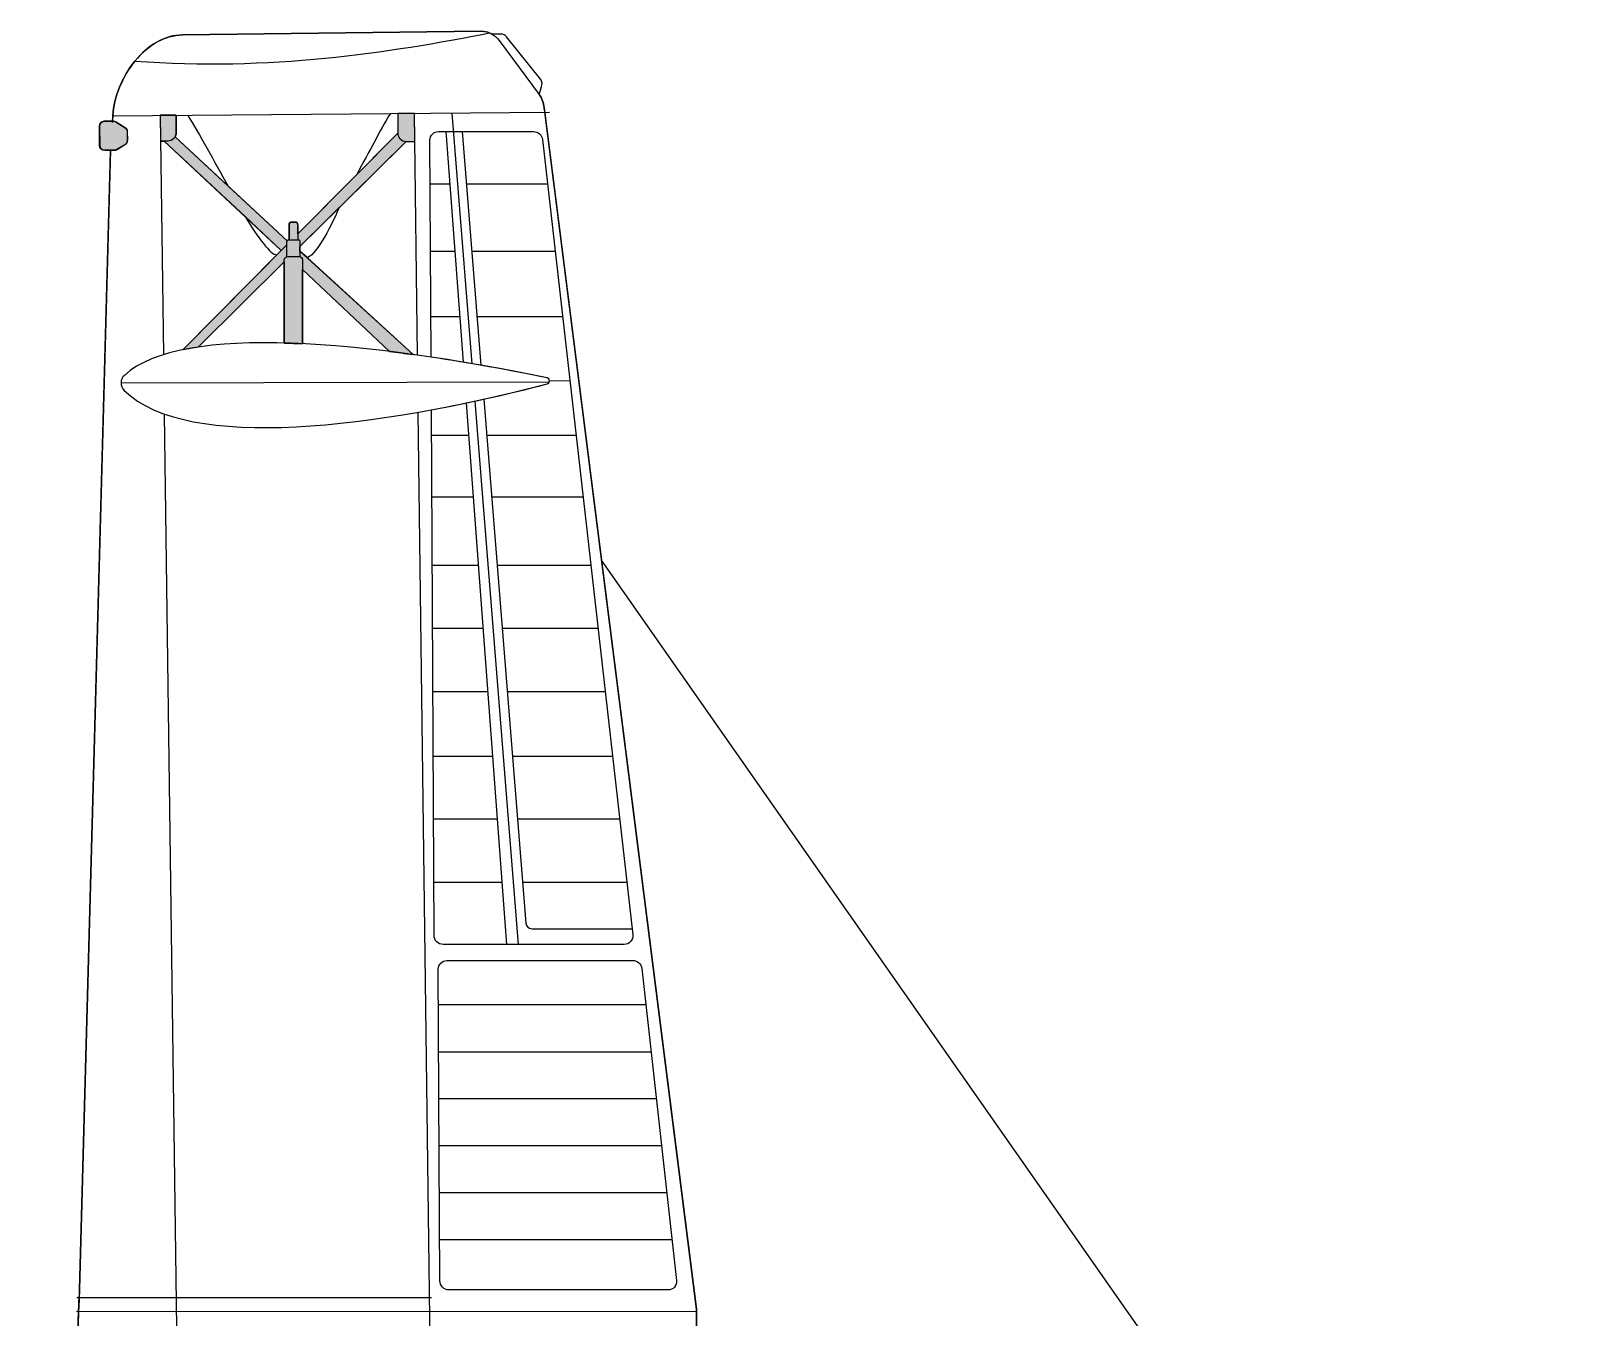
# Model space of a CAD drawing. Extents: x 65 to 351, y 40 to 244.
# Drawn here: x 231.78 to 277.79, y 150.81 to 188.74 of the extents above; entities that cross this region are included whole.
import ezdxf

# ---------------------------------------------------------------- set-up
doc = ezdxf.new("R2010")
doc.units = 0
doc.header["$MEASUREMENT"] = 0
doc.layers.add('4-VIEW', color=7, linetype='CONTINUOUS')
doc.layers.add('SOLIDS', color=7, linetype='CONTINUOUS')

msp = doc.modelspace()

# ---------------------------------------------------------------- hatches: boundary and pattern name
at = {"layer": 'SOLIDS'}
h = msp.add_hatch(color=255, dxfattribs=at)
edge = h.paths.add_edge_path()
edge.add_spline(control_points=[(233.79, 185.946), (233.79, 185.946), (233.79, 185.369), (233.79, 185.369), (233.79, 185.293), (233.852, 185.23), (233.928, 185.23), (233.928, 185.23), (234.061, 185.23), (234.061, 185.23), (234.061, 185.23), (234.222, 185.23), (234.222, 185.23), (234.249, 185.23), (234.272, 185.237), (234.295, 185.251), (234.295, 185.251), (234.547, 185.405), (234.547, 185.405), (234.589, 185.431), (234.612, 185.474), (234.612, 185.523), (234.612, 185.523), (234.612, 185.778), (234.612, 185.778), (234.612, 185.827), (234.59, 185.868), (234.548, 185.895), (234.548, 185.895), (234.285, 186.063), (234.285, 186.063), (234.262, 186.077), (234.239, 186.084), (234.211, 186.084), (234.211, 186.084), (234.121, 186.084), (234.121, 186.084), (234.121, 186.084), (233.928, 186.084), (233.928, 186.084), (233.852, 186.084), (233.79, 186.022), (233.79, 185.946)], knot_values=[0, 0, 0, 0, 1, 1, 1, 2, 2, 2, 3, 3, 3, 4, 4, 4, 5, 5, 5, 6, 6, 6, 7, 7, 7, 8, 8, 8, 9, 9, 9, 10, 10, 10, 11, 11, 11, 12, 12, 12, 13, 13, 13, 14, 14, 14, 14], degree=3, periodic=1)
h = msp.add_hatch(color=252, dxfattribs=at)
edge = h.paths.add_edge_path()
edge.add_spline(control_points=[(239.239, 179.548), (239.239, 179.548), (239.239, 181.938), (239.239, 181.938), (239.239, 181.938), (236.711, 179.432), (236.711, 179.432), (236.553, 179.41), (236.401, 179.383), (236.254, 179.353), (236.254, 179.353), (239.022, 182.147), (239.022, 182.147), (239.022, 182.147), (239.151, 182.278), (239.151, 182.278), (239.151, 182.278), (238.081, 183.278), (238.081, 183.278), (238.081, 183.278), (235.702, 185.503), (235.702, 185.503), (235.702, 185.503), (235.595, 185.503), (235.595, 185.503), (235.595, 185.503), (235.584, 186.261), (235.584, 186.261), (235.584, 186.261), (236.055, 186.265), (236.055, 186.265), (236.055, 186.265), (236.055, 185.749), (236.055, 185.749), (236.055, 185.703), (236.042, 185.66), (236.02, 185.623), (236.02, 185.623), (237.585, 184.177), (237.585, 184.177), (237.585, 184.177), (239.327, 182.566), (239.327, 182.566), (239.338, 182.583), (239.357, 182.594), (239.379, 182.594), (239.379, 182.594), (239.38, 182.594), (239.38, 182.594), (239.38, 182.594), (239.38, 183.036), (239.38, 183.036), (239.38, 183.079), (239.414, 183.113), (239.456, 183.113), (239.456, 183.113), (239.561, 183.113), (239.561, 183.113), (239.603, 183.113), (239.638, 183.079), (239.638, 183.036), (239.638, 183.036), (239.638, 182.768), (239.638, 182.768), (239.638, 182.768), (241.371, 184.518), (241.371, 184.518), (241.371, 184.518), (242.58, 185.738), (242.58, 185.738), (242.58, 185.738), (242.58, 186.316), (242.58, 186.316), (242.58, 186.316), (243.074, 186.32), (243.074, 186.32), (243.074, 186.32), (243.084, 185.493), (243.084, 185.493), (243.084, 185.493), (242.825, 185.493), (242.825, 185.493), (242.825, 185.493), (240.854, 183.538), (240.854, 183.538), (240.854, 183.538), (239.7, 182.394), (239.7, 182.394), (239.7, 182.394), (239.7, 182.257), (239.7, 182.257), (239.7, 182.257), (239.909, 182.066), (239.909, 182.066), (239.909, 182.066), (243.033, 179.209), (243.033, 179.209), (242.799, 179.241), (242.566, 179.272), (242.336, 179.3), (242.336, 179.3), (239.778, 181.712), (239.778, 181.712), (239.778, 181.712), (239.778, 179.528), (239.778, 179.528), (239.596, 179.536), (239.416, 179.543), (239.239, 179.548), (239.239, 179.548), (239.239, 179.548), (239.239, 179.548)], knot_values=[0, 0, 0, 0, 1, 1, 1, 2, 2, 2, 3, 3, 3, 4, 4, 4, 5, 5, 5, 6, 6, 6, 7, 7, 7, 8, 8, 8, 9, 9, 9, 10, 10, 10, 11, 11, 11, 12, 12, 12, 13, 13, 13, 14, 14, 14, 15, 15, 15, 16, 16, 16, 17, 17, 17, 18, 18, 18, 19, 19, 19, 20, 20, 20, 21, 21, 21, 22, 22, 22, 23, 23, 23, 24, 24, 24, 25, 25, 25, 26, 26, 26, 27, 27, 27, 28, 28, 28, 29, 29, 29, 30, 30, 30, 31, 31, 31, 32, 32, 32, 33, 33, 33, 34, 34, 34, 35, 35, 35, 36, 36, 36, 37, 37, 37, 37], degree=3, periodic=1)
h.paths.add_polyline_path([(239.317, 182.097), (239.326, 182.099), (239.317, 182.098)])

# ---------------------------------------------------------------- linework, layer by layer
at = {"layer": '4-VIEW', "color": 7}
for points in [[(234.185, 186.25), (247.053, 186.351)], [(235.584, 186.262), (235.679, 179.207)], [(243.166, 179.19), (243.074, 186.32)], [(244.777, 178.938), (244.189, 186.329)], [(235.702, 185.503), (239.151, 182.278)], [(236.02, 185.623), (239.327, 182.566)], [(242.58, 185.739), (239.638, 182.769)], [(242.825, 185.493), (239.7, 182.395)], [(244.517, 178.982), (244.012, 185.783)], [(244.479, 185.783), (245.032, 178.894)], [(243.537, 184.237), (244.127, 184.237)], [(244.603, 184.237), (246.997, 184.237)], [(239.317, 182.445), (236.254, 179.353)], [(239.7, 182.258), (243.033, 179.209)], [(243.547, 182.252), (244.274, 182.252)], [(244.763, 182.252), (247.224, 182.252)], [(239.239, 181.938), (236.711, 179.433)], [(239.778, 181.712), (242.336, 179.3)], [(243.557, 180.327), (244.417, 180.327)], [(244.917, 180.327), (247.449, 180.327)], [(234.429, 178.375), (247.051, 178.409)], [(247.054, 178.434), (247.661, 178.441)], [(245.791, 161.819), (244.606, 177.784)], [(246.139, 161.819), (244.865, 177.839)], [(235.702, 177.458), (236.183, 141.781)], [(243.648, 141.646), (243.187, 177.51)], [(243.575, 176.837), (244.676, 176.837)], [(245.198, 176.837), (247.841, 176.837)], [(243.585, 175.01), (244.812, 175.01)], [(245.345, 175.01), (248.042, 175.01)], [(243.595, 173.004), (244.96, 173.004)], [(245.506, 173.004), (248.277, 173.004)], [(278.887, 129.846), (248.583, 173.146)], [(243.604, 171.138), (245.099, 171.138)], [(245.656, 171.138), (248.476, 171.138)], [(243.614, 169.274), (245.238, 169.274)], [(245.806, 169.274), (248.687, 169.274)], [(243.624, 167.368), (245.379, 167.368)], [(245.959, 167.368), (248.913, 167.368)], [(243.634, 165.523), (245.516, 165.523)], [(246.107, 165.523), (249.12, 165.523)], [(243.643, 163.658), (245.655, 163.658)], [(246.257, 163.658), (249.332, 163.658)], [(243.78, 160.044), (249.891, 160.044)], [(243.787, 158.658), (250.045, 158.658)], [(243.794, 157.273), (250.2, 157.273)], [(243.801, 155.888), (250.354, 155.888)], [(243.809, 154.503), (250.509, 154.503)], [(243.816, 153.117), (250.664, 153.117)], [(233.124, 151.41), (243.571, 151.41)], [(233.119, 151.012), (251.384, 151.003)]]:
    msp.add_lwpolyline(points, dxfattribs=at)
for points, knots in [([(234.172, 186.054), (234.172, 186.054), (234.185, 186.25), (234.185, 186.25), (234.257, 187.347), (235.156, 188.641), (236.249, 188.631), (236.249, 188.631), (245.043, 188.738), (245.043, 188.738), (245.254, 188.741), (245.439, 188.639), (245.571, 188.462), (245.571, 188.462), (246.746, 186.879), (246.746, 186.879), (246.834, 186.76), (246.875, 186.631), (246.893, 186.481), (246.893, 186.481), (251.381, 151.07), (251.381, 151.07), (251.386, 151.026), (251.384, 150.986), (251.385, 150.942), (251.385, 150.942), (251.631, 131.484), (251.631, 131.484)], [0, 0, 0, 0, 1, 1, 1, 2, 2, 2, 3, 3, 3, 4, 4, 4, 5, 5, 5, 6, 6, 6, 7, 7, 7, 8, 8, 8, 9, 9, 9, 9]), ([(246.746, 186.879), (246.746, 186.879), (246.813, 187.098), (246.813, 187.098), (246.837, 187.176), (246.845, 187.254), (246.792, 187.32), (246.792, 187.32), (245.784, 188.578), (245.784, 188.578), (245.743, 188.629), (245.688, 188.656), (245.624, 188.656), (245.624, 188.656), (245.356, 188.657), (245.356, 188.657)], [0, 0, 0, 0, 1, 1, 1, 2, 2, 2, 3, 3, 3, 4, 4, 4, 5, 5, 5, 5]), ([(233.806, 185.37), (233.806, 185.37), (233.79, 185.946), (233.79, 185.946), (233.788, 186.022), (233.849, 186.085), (233.925, 186.085), (233.925, 186.085), (234.208, 186.085), (234.208, 186.085), (234.235, 186.085), (234.259, 186.078), (234.283, 186.063), (234.283, 186.063), (234.55, 185.895), (234.55, 185.895), (234.592, 185.869), (234.616, 185.827), (234.618, 185.779), (234.618, 185.779), (234.624, 185.524), (234.624, 185.524), (234.625, 185.474), (234.603, 185.432), (234.561, 185.406), (234.561, 185.406), (234.314, 185.252), (234.314, 185.252), (234.291, 185.238), (234.269, 185.231), (234.242, 185.231), (234.242, 185.231), (233.947, 185.231), (233.947, 185.231), (233.871, 185.231), (233.808, 185.294), (233.806, 185.37), (233.806, 185.37), (233.806, 185.37), (233.806, 185.37)], [0, 0, 0, 0, 1, 1, 1, 2, 2, 2, 3, 3, 3, 4, 4, 4, 5, 5, 5, 6, 6, 6, 7, 7, 7, 8, 8, 8, 9, 9, 9, 10, 10, 10, 11, 11, 11, 12, 12, 12, 13, 13, 13, 13]), ([(236.055, 186.265), (236.055, 186.265), (236.055, 185.749), (236.055, 185.749), (236.055, 185.614), (235.944, 185.503), (235.808, 185.503), (235.808, 185.503), (235.595, 185.503), (235.595, 185.503)], [0, 0, 0, 0, 1, 1, 1, 2, 2, 2, 3, 3, 3, 3]), ([(242.58, 186.316), (242.58, 186.316), (242.58, 185.739), (242.58, 185.739), (242.58, 185.603), (242.69, 185.493), (242.825, 185.493), (242.825, 185.493), (243.084, 185.493), (243.084, 185.493)], [0, 0, 0, 0, 1, 1, 1, 2, 2, 2, 3, 3, 3, 3]), ([(243.919, 161.819), (243.919, 161.819), (249.252, 161.819), (249.252, 161.819), (249.406, 161.819), (249.522, 161.948), (249.505, 162.099), (249.505, 162.099), (246.849, 185.547), (246.849, 185.547), (246.834, 185.681), (246.719, 185.783), (246.583, 185.783), (246.583, 185.783), (243.785, 185.783), (243.785, 185.783), (243.643, 185.783), (243.53, 185.671), (243.531, 185.531), (243.531, 185.531), (243.563, 179.133), (243.563, 179.133), (244.692, 178.964), (245.846, 178.755), (246.98, 178.522), (247.076, 178.502), (247.079, 178.366), (246.985, 178.342), (245.863, 178.051), (244.708, 177.79), (243.571, 177.58), (243.571, 177.58), (243.651, 162.083), (243.651, 162.083), (243.652, 161.937), (243.772, 161.819), (243.919, 161.819), (243.919, 161.819), (243.919, 161.819), (243.919, 161.819)], [0, 0, 0, 0, 1, 1, 1, 2, 2, 2, 3, 3, 3, 4, 4, 4, 5, 5, 5, 6, 6, 6, 7, 7, 7, 8, 8, 8, 9, 9, 9, 10, 10, 10, 11, 11, 11, 12, 12, 12, 13, 13, 13, 13]), ([(233.248, 136.577), (233.248, 136.577), (233.169, 150.669), (233.169, 150.669), (233.167, 151.012), (233.196, 151.304), (233.205, 151.646), (233.205, 151.646), (234.117, 185.201), (234.117, 185.201)], [0, 0, 0, 0, 1, 1, 1, 2, 2, 2, 3, 3, 3, 3]), ([(239.38, 182.595), (239.38, 182.595), (239.38, 183.037), (239.38, 183.037), (239.38, 183.079), (239.414, 183.114), (239.456, 183.114), (239.456, 183.114), (239.561, 183.114), (239.561, 183.114), (239.603, 183.114), (239.638, 183.079), (239.638, 183.037), (239.638, 183.037), (239.638, 182.595), (239.638, 182.595)], [0, 0, 0, 0, 1, 1, 1, 2, 2, 2, 3, 3, 3, 4, 4, 4, 5, 5, 5, 5]), ([(239.317, 182.098), (239.317, 182.098), (239.317, 182.533), (239.317, 182.533), (239.317, 182.567), (239.345, 182.595), (239.379, 182.595), (239.379, 182.595), (239.638, 182.595), (239.638, 182.595), (239.672, 182.595), (239.7, 182.567), (239.7, 182.533), (239.7, 182.533), (239.7, 182.102), (239.7, 182.102)], [0, 0, 0, 0, 1, 1, 1, 2, 2, 2, 3, 3, 3, 4, 4, 4, 5, 5, 5, 5]), ([(239.239, 179.548), (239.239, 179.548), (239.239, 181.994), (239.239, 181.994), (239.239, 182.053), (239.287, 182.102), (239.347, 182.102), (239.347, 182.102), (239.67, 182.102), (239.67, 182.102), (239.729, 182.102), (239.778, 182.053), (239.778, 181.994), (239.778, 181.994), (239.778, 179.529), (239.778, 179.529)], [0, 0, 0, 0, 1, 1, 1, 2, 2, 2, 3, 3, 3, 4, 4, 4, 5, 5, 5, 5]), ([(234.527, 178.596), (236.196, 180.15), (241.799, 179.589), (246.98, 178.522), (247.076, 178.502), (247.079, 178.366), (246.985, 178.342), (242.002, 177.054), (236.388, 176.326), (234.521, 178.152), (234.396, 178.274), (234.398, 178.477), (234.527, 178.596), (234.527, 178.596), (234.527, 178.596), (234.527, 178.596)], [0, 0, 0, 0, 1, 1, 1, 2, 2, 2, 3, 3, 3, 4, 4, 4, 5, 5, 5, 5]), ([(245.113, 177.893), (245.113, 177.893), (246.355, 162.442), (246.355, 162.442), (246.362, 162.353), (246.437, 162.283), (246.528, 162.283), (246.528, 162.283), (249.482, 162.283), (249.482, 162.283)], [0, 0, 0, 0, 1, 1, 1, 2, 2, 2, 3, 3, 3, 3]), ([(249.505, 161.348), (249.505, 161.348), (244.029, 161.344), (244.029, 161.344), (243.887, 161.344), (243.774, 161.23), (243.775, 161.088), (243.775, 161.088), (243.822, 151.902), (243.822, 151.902), (243.822, 151.83), (243.849, 151.766), (243.901, 151.714), (243.954, 151.662), (244.017, 151.636), (244.09, 151.636), (244.09, 151.636), (250.545, 151.633), (250.545, 151.633), (250.621, 151.633), (250.685, 151.661), (250.735, 151.717), (250.785, 151.773), (250.806, 151.841), (250.798, 151.916), (250.798, 151.916), (249.772, 161.109), (249.772, 161.109), (249.757, 161.245), (249.641, 161.348), (249.505, 161.348), (249.505, 161.348), (249.505, 161.348), (249.505, 161.348)], [0, 0, 0, 0, 1, 1, 1, 2, 2, 2, 3, 3, 3, 4, 4, 4, 5, 5, 5, 6, 6, 6, 7, 7, 7, 8, 8, 8, 9, 9, 9, 10, 10, 10, 11, 11, 11, 11])]:
    msp.add_open_spline(points, degree=3, knots=knots, dxfattribs=at)
for points in [[(234.839, 187.861), (238.786, 187.563), (242.329, 188.112), (245.293, 188.688)], [(236.392, 186.268), (236.731, 185.715), (237.179, 184.902), (237.585, 184.177)], [(242.366, 186.315), (242.027, 185.762), (241.776, 185.244), (241.371, 184.518)], [(238.081, 183.278), (238.465, 182.646), (238.825, 182.158), (239.022, 182.147)], [(240.854, 183.538), (240.582, 182.875), (240.105, 182.078), (239.909, 182.067)]]:
    msp.add_open_spline(points, degree=3, dxfattribs=at)
at = {"layer": 'SOLIDS'}
msp.add_lwpolyline([(239.317, 182.097), (239.326, 182.099), (239.317, 182.098), (239.317, 182.097)], dxfattribs=at)
for points, knots in [([(227.98, 136.708), (227.98, 136.708), (229.129, 136.708), (229.129, 136.708), (229.224, 136.708), (229.309, 136.664), (229.366, 136.596), (229.366, 136.596), (229.84, 136.596), (229.84, 136.596), (229.922, 136.596), (229.996, 136.546), (230.027, 136.475), (230.312, 136.523), (230.651, 136.56), (231.03, 136.585), (231.651, 136.624), (232.376, 136.627), (233.138, 136.583), (233.175, 136.58), (233.212, 136.578), (233.248, 136.576), (233.248, 136.576), (233.198, 145.509), (233.198, 145.509), (233.198, 145.509), (233.195, 145.807), (233.195, 145.807), (233.195, 145.807), (233.169, 150.622), (233.169, 150.622), (233.169, 150.622), (233.169, 150.668), (233.169, 150.668), (233.168, 150.787), (233.171, 150.9), (233.176, 151.011), (233.182, 151.144), (233.19, 151.274), (233.196, 151.409), (233.2, 151.486), (233.203, 151.565), (233.205, 151.646), (233.205, 151.646), (234.119, 185.231), (234.119, 185.231), (234.119, 185.231), (233.947, 185.231), (233.947, 185.231), (233.871, 185.231), (233.808, 185.293), (233.806, 185.369), (233.806, 185.369), (233.79, 185.946), (233.79, 185.946), (233.788, 186.022), (233.849, 186.084), (233.925, 186.084), (233.925, 186.084), (234.174, 186.084), (234.174, 186.084), (234.174, 186.084), (234.185, 186.25), (234.185, 186.25), (234.221, 186.801), (234.466, 187.401), (234.838, 187.861), (235.208, 188.317), (235.705, 188.635), (236.249, 188.63), (236.249, 188.63), (245.043, 188.738), (245.043, 188.738), (245.132, 188.739), (245.216, 188.721), (245.293, 188.687), (245.315, 188.678), (245.336, 188.668), (245.356, 188.656), (245.356, 188.656), (245.624, 188.656), (245.624, 188.656), (245.688, 188.656), (245.743, 188.629), (245.784, 188.578), (245.784, 188.578), (246.792, 187.319), (246.792, 187.319), (246.845, 187.254), (246.837, 187.176), (246.813, 187.097), (246.813, 187.097), (246.746, 186.878), (246.746, 186.878), (246.834, 186.76), (246.875, 186.631), (246.893, 186.481), (246.893, 186.481), (246.91, 186.35), (246.91, 186.35), (246.91, 186.35), (251.381, 151.07), (251.381, 151.07), (251.384, 151.047), (251.384, 151.025), (251.384, 151.003), (251.385, 150.983), (251.384, 150.963), (251.385, 150.942), (251.385, 150.942), (251.623, 131.473), (251.623, 131.473), (251.657, 131.473), (251.692, 131.472), (251.726, 131.471), (251.955, 131.466), (252.189, 131.459), (252.429, 131.45), (255.319, 131.345), (258.997, 130.986), (262.909, 130.445), (268.095, 129.728), (273.688, 128.691), (278.391, 127.496), (278.391, 127.496), (280.35, 136.781), (280.35, 136.781), (280.508, 137.526), (280.824, 138.176), (281.287, 138.712), (281.617, 139.094), (282.021, 139.419), (282.495, 139.681), (283.171, 140.053), (283.901, 140.225), (284.616, 140.222), (286.739, 140.213), (288.72, 138.662), (288.685, 136.25), (288.685, 136.25), (288.629, 132.425), (288.629, 132.425), (288.629, 132.425), (288.583, 129.235), (288.583, 129.235), (288.578, 128.864), (288.395, 128.548), (288.077, 128.356), (288.077, 128.356), (283.934, 125.855), (283.934, 125.855), (284.2, 125.761), (284.458, 125.666), (284.709, 125.572), (284.8, 125.537), (284.8, 125.405), (284.709, 125.37), (284.464, 125.278), (284.212, 125.185), (283.952, 125.094), (283.952, 125.094), (288.077, 122.586), (288.077, 122.586), (288.394, 122.394), (288.578, 122.079), (288.583, 121.707), (288.583, 121.707), (288.629, 118.517), (288.629, 118.517), (288.629, 118.517), (288.685, 114.692), (288.685, 114.692), (288.72, 112.28), (286.739, 110.729), (284.616, 110.72), (283.901, 110.717), (283.171, 110.889), (282.495, 111.262), (282.021, 111.524), (281.617, 111.848), (281.287, 112.23), (280.824, 112.767), (280.508, 113.416), (280.35, 114.161), (280.35, 114.161), (278.391, 123.446), (278.391, 123.446), (273.688, 122.252), (268.095, 121.214), (262.909, 120.497), (258.997, 119.956), (255.319, 119.598), (252.429, 119.492), (252.189, 119.483), (251.955, 119.476), (251.726, 119.471), (251.692, 119.47), (251.659, 119.469), (251.625, 119.469), (251.625, 119.469), (251.385, 100), (251.385, 100), (251.384, 99.979), (251.385, 99.959), (251.384, 99.939), (251.384, 99.917), (251.384, 99.895), (251.381, 99.872), (251.381, 99.872), (246.91, 64.592), (246.91, 64.592), (246.91, 64.592), (246.893, 64.462), (246.893, 64.462), (246.875, 64.311), (246.834, 64.182), (246.746, 64.063), (246.746, 64.063), (246.813, 63.845), (246.813, 63.845), (246.837, 63.766), (246.845, 63.688), (246.792, 63.622), (246.792, 63.622), (245.784, 62.363), (245.784, 62.363), (245.743, 62.313), (245.688, 62.286), (245.624, 62.286), (245.624, 62.286), (245.356, 62.286), (245.356, 62.286), (245.336, 62.274), (245.315, 62.264), (245.293, 62.255), (245.216, 62.221), (245.132, 62.203), (245.043, 62.204), (245.043, 62.204), (236.249, 62.312), (236.249, 62.312), (235.705, 62.307), (235.208, 62.625), (234.839, 63.081), (234.466, 63.541), (234.221, 64.141), (234.185, 64.692), (234.185, 64.692), (234.174, 64.858), (234.174, 64.858), (234.174, 64.858), (233.925, 64.858), (233.925, 64.858), (233.849, 64.858), (233.788, 64.92), (233.79, 64.996), (233.79, 64.996), (233.806, 65.573), (233.806, 65.573), (233.808, 65.649), (233.871, 65.711), (233.947, 65.711), (233.947, 65.711), (234.12, 65.711), (234.12, 65.711), (234.12, 65.711), (233.205, 99.296), (233.205, 99.296), (233.203, 99.378), (233.2, 99.456), (233.196, 99.533), (233.19, 99.668), (233.182, 99.798), (233.176, 99.931), (233.171, 100.042), (233.168, 100.154), (233.169, 100.273), (233.169, 100.273), (233.169, 100.319), (233.169, 100.319), (233.169, 100.319), (233.195, 105.135), (233.195, 105.135), (233.195, 105.135), (233.198, 105.433), (233.198, 105.433), (233.198, 105.433), (233.248, 114.365), (233.248, 114.365), (233.212, 114.364), (233.175, 114.362), (233.138, 114.359), (232.376, 114.315), (231.65, 114.318), (231.03, 114.358), (230.651, 114.382), (230.312, 114.419), (230.028, 114.467), (229.995, 114.396), (229.922, 114.346), (229.84, 114.346), (229.84, 114.346), (229.366, 114.346), (229.366, 114.346), (229.31, 114.278), (229.224, 114.234), (229.129, 114.234), (229.129, 114.234), (227.98, 114.234), (227.98, 114.234), (227.574, 114.234), (227.243, 114.565), (227.243, 114.971), (227.243, 114.971), (227.243, 116.754), (227.243, 116.754), (227.243, 116.754), (226.908, 116.754), (226.908, 116.754), (226.908, 116.754), (226.908, 116.425), (226.908, 116.425), (226.908, 116.37), (226.885, 116.323), (226.848, 116.289), (226.915, 114.078), (226.859, 112.275), (226.715, 109.891), (226.706, 109.749), (226.612, 109.735), (226.595, 109.873), (226.588, 109.929), (226.581, 109.984), (226.574, 110.039), (226.574, 110.039), (226.574, 110.04), (226.574, 110.04), (226.339, 111.953), (226.219, 114.088), (226.258, 116.332), (225.802, 116.451), (225.437, 116.641), (225.216, 116.904), (225.128, 117.009), (225.128, 117.156), (225.216, 117.26), (225.432, 117.518), (225.783, 117.704), (226.223, 117.824), (226.199, 118.33), (226.199, 118.841), (226.226, 119.369), (225.498, 119.438), (224.781, 119.524), (224.082, 119.633), (222.622, 119.861), (221.17, 120.216), (219.804, 120.658), (219.731, 120.603), (219.632, 120.531), (219.602, 120.515), (219.432, 120.421), (219.253, 120.399), (219.048, 120.471), (216.913, 121.222), (215.023, 122.274), (213.697, 123.267), (213.559, 123.369), (213.533, 123.545), (213.514, 123.715), (213.511, 123.739), (213.508, 123.789), (213.506, 123.836), (213.397, 123.927), (213.293, 124.018), (213.194, 124.109), (213.135, 124.166), (213.076, 124.247), (213.075, 124.31), (213.063, 124.697), (213.041, 125.084), (213.041, 125.471), (213.041, 125.858), (213.063, 126.245), (213.075, 126.632), (213.076, 126.693), (213.138, 126.778), (213.194, 126.833), (213.294, 126.926), (213.4, 127.019), (213.512, 127.111), (213.513, 127.172), (213.514, 127.234), (213.517, 127.26), (213.537, 127.419), (213.568, 127.579), (213.697, 127.675), (215.023, 128.668), (216.913, 129.72), (219.048, 130.471), (219.265, 130.547), (219.454, 130.518), (219.633, 130.41), (219.652, 130.398), (219.731, 130.338), (219.801, 130.284), (221.168, 130.726), (222.621, 131.081), (224.082, 131.308), (224.781, 131.417), (225.498, 131.504), (226.226, 131.573), (226.199, 132.101), (226.199, 132.612), (226.223, 133.118), (225.783, 133.238), (225.432, 133.425), (225.216, 133.682), (225.128, 133.785), (225.128, 133.934), (225.216, 134.037), (225.437, 134.302), (225.802, 134.491), (226.258, 134.611), (226.219, 136.855), (226.339, 138.991), (226.574, 140.903), (226.581, 140.958), (226.588, 141.013), (226.595, 141.068), (226.612, 141.207), (226.706, 141.193), (226.715, 141.051), (226.859, 138.667), (226.915, 136.864), (226.849, 134.653), (226.885, 134.62), (226.908, 134.572), (226.908, 134.518), (226.908, 134.518), (226.908, 134.188), (226.908, 134.188), (226.908, 134.188), (227.243, 134.188), (227.243, 134.188), (227.243, 134.188), (227.243, 135.971), (227.243, 135.971), (227.243, 136.377), (227.574, 136.708), (227.98, 136.708), (227.98, 136.708), (227.98, 136.708), (227.98, 136.708)], [0, 0, 0, 0, 1, 1, 1, 2, 2, 2, 3, 3, 3, 4, 4, 4, 5, 5, 5, 6, 6, 6, 7, 7, 7, 8, 8, 8, 9, 9, 9, 10, 10, 10, 11, 11, 11, 12, 12, 12, 13, 13, 13, 14, 14, 14, 15, 15, 15, 16, 16, 16, 17, 17, 17, 18, 18, 18, 19, 19, 19, 20, 20, 20, 21, 21, 21, 22, 22, 22, 23, 23, 23, 24, 24, 24, 25, 25, 25, 26, 26, 26, 27, 27, 27, 28, 28, 28, 29, 29, 29, 30, 30, 30, 31, 31, 31, 32, 32, 32, 33, 33, 33, 34, 34, 34, 35, 35, 35, 36, 36, 36, 37, 37, 37, 38, 38, 38, 39, 39, 39, 40, 40, 40, 41, 41, 41, 42, 42, 42, 43, 43, 43, 44, 44, 44, 45, 45, 45, 46, 46, 46, 47, 47, 47, 48, 48, 48, 49, 49, 49, 50, 50, 50, 51, 51, 51, 52, 52, 52, 53, 53, 53, 54, 54, 54, 55, 55, 55, 56, 56, 56, 57, 57, 57, 58, 58, 58, 59, 59, 59, 60, 60, 60, 61, 61, 61, 62, 62, 62, 63, 63, 63, 64, 64, 64, 65, 65, 65, 66, 66, 66, 67, 67, 67, 68, 68, 68, 69, 69, 69, 70, 70, 70, 71, 71, 71, 72, 72, 72, 73, 73, 73, 74, 74, 74, 75, 75, 75, 76, 76, 76, 77, 77, 77, 78, 78, 78, 79, 79, 79, 80, 80, 80, 81, 81, 81, 82, 82, 82, 83, 83, 83, 84, 84, 84, 85, 85, 85, 86, 86, 86, 87, 87, 87, 88, 88, 88, 89, 89, 89, 90, 90, 90, 91, 91, 91, 92, 92, 92, 93, 93, 93, 94, 94, 94, 95, 95, 95, 96, 96, 96, 97, 97, 97, 98, 98, 98, 99, 99, 99, 100, 100, 100, 101, 101, 101, 102, 102, 102, 103, 103, 103, 104, 104, 104, 105, 105, 105, 106, 106, 106, 107, 107, 107, 108, 108, 108, 109, 109, 109, 110, 110, 110, 111, 111, 111, 112, 112, 112, 113, 113, 113, 114, 114, 114, 115, 115, 115, 116, 116, 116, 117, 117, 117, 118, 118, 118, 119, 119, 119, 120, 120, 120, 121, 121, 121, 122, 122, 122, 123, 123, 123, 124, 124, 124, 125, 125, 125, 126, 126, 126, 127, 127, 127, 128, 128, 128, 129, 129, 129, 130, 130, 130, 131, 131, 131, 132, 132, 132, 133, 133, 133, 134, 134, 134, 135, 135, 135, 136, 136, 136, 137, 137, 137, 138, 138, 138, 139, 139, 139, 140, 140, 140, 141, 141, 141, 142, 142, 142, 143, 143, 143, 144, 144, 144, 145, 145, 145, 146, 146, 146, 147, 147, 147, 148, 148, 148, 149, 149, 149, 150, 150, 150, 151, 151, 151, 151]), ([(233.79, 185.946), (233.79, 185.946), (233.79, 185.369), (233.79, 185.369), (233.79, 185.293), (233.852, 185.23), (233.928, 185.23), (233.928, 185.23), (234.061, 185.23), (234.061, 185.23), (234.061, 185.23), (234.222, 185.23), (234.222, 185.23), (234.249, 185.23), (234.272, 185.237), (234.295, 185.251), (234.295, 185.251), (234.547, 185.405), (234.547, 185.405), (234.589, 185.431), (234.612, 185.474), (234.612, 185.523), (234.612, 185.523), (234.612, 185.778), (234.612, 185.778), (234.612, 185.827), (234.59, 185.868), (234.548, 185.895), (234.548, 185.895), (234.285, 186.063), (234.285, 186.063), (234.262, 186.077), (234.239, 186.084), (234.211, 186.084), (234.211, 186.084), (234.121, 186.084), (234.121, 186.084), (234.121, 186.084), (233.928, 186.084), (233.928, 186.084), (233.852, 186.084), (233.79, 186.022), (233.79, 185.946)], [0, 0, 0, 0, 1, 1, 1, 2, 2, 2, 3, 3, 3, 4, 4, 4, 5, 5, 5, 6, 6, 6, 7, 7, 7, 8, 8, 8, 9, 9, 9, 10, 10, 10, 11, 11, 11, 12, 12, 12, 13, 13, 13, 14, 14, 14, 14]), ([(239.239, 179.548), (239.239, 179.548), (239.239, 181.938), (239.239, 181.938), (239.239, 181.938), (236.711, 179.432), (236.711, 179.432), (236.553, 179.41), (236.401, 179.383), (236.254, 179.353), (236.254, 179.353), (239.022, 182.147), (239.022, 182.147), (239.022, 182.147), (239.151, 182.278), (239.151, 182.278), (239.151, 182.278), (238.081, 183.278), (238.081, 183.278), (238.081, 183.278), (235.702, 185.503), (235.702, 185.503), (235.702, 185.503), (235.595, 185.503), (235.595, 185.503), (235.595, 185.503), (235.584, 186.261), (235.584, 186.261), (235.584, 186.261), (236.055, 186.265), (236.055, 186.265), (236.055, 186.265), (236.055, 185.749), (236.055, 185.749), (236.055, 185.703), (236.042, 185.66), (236.02, 185.623), (236.02, 185.623), (237.585, 184.177), (237.585, 184.177), (237.585, 184.177), (239.327, 182.566), (239.327, 182.566), (239.338, 182.583), (239.357, 182.594), (239.379, 182.594), (239.379, 182.594), (239.38, 182.594), (239.38, 182.594), (239.38, 182.594), (239.38, 183.036), (239.38, 183.036), (239.38, 183.079), (239.414, 183.113), (239.456, 183.113), (239.456, 183.113), (239.561, 183.113), (239.561, 183.113), (239.603, 183.113), (239.638, 183.079), (239.638, 183.036), (239.638, 183.036), (239.638, 182.768), (239.638, 182.768), (239.638, 182.768), (241.371, 184.518), (241.371, 184.518), (241.371, 184.518), (242.58, 185.738), (242.58, 185.738), (242.58, 185.738), (242.58, 186.316), (242.58, 186.316), (242.58, 186.316), (243.074, 186.32), (243.074, 186.32), (243.074, 186.32), (243.084, 185.493), (243.084, 185.493), (243.084, 185.493), (242.825, 185.493), (242.825, 185.493), (242.825, 185.493), (240.854, 183.538), (240.854, 183.538), (240.854, 183.538), (239.7, 182.394), (239.7, 182.394), (239.7, 182.394), (239.7, 182.257), (239.7, 182.257), (239.7, 182.257), (239.909, 182.066), (239.909, 182.066), (239.909, 182.066), (243.033, 179.209), (243.033, 179.209), (242.799, 179.241), (242.566, 179.272), (242.336, 179.3), (242.336, 179.3), (239.778, 181.712), (239.778, 181.712), (239.778, 181.712), (239.778, 179.528), (239.778, 179.528), (239.596, 179.536), (239.416, 179.543), (239.239, 179.548), (239.239, 179.548), (239.239, 179.548), (239.239, 179.548)], [0, 0, 0, 0, 1, 1, 1, 2, 2, 2, 3, 3, 3, 4, 4, 4, 5, 5, 5, 6, 6, 6, 7, 7, 7, 8, 8, 8, 9, 9, 9, 10, 10, 10, 11, 11, 11, 12, 12, 12, 13, 13, 13, 14, 14, 14, 15, 15, 15, 16, 16, 16, 17, 17, 17, 18, 18, 18, 19, 19, 19, 20, 20, 20, 21, 21, 21, 22, 22, 22, 23, 23, 23, 24, 24, 24, 25, 25, 25, 26, 26, 26, 27, 27, 27, 28, 28, 28, 29, 29, 29, 30, 30, 30, 31, 31, 31, 32, 32, 32, 33, 33, 33, 34, 34, 34, 35, 35, 35, 36, 36, 36, 37, 37, 37, 37])]:
    msp.add_open_spline(points, degree=3, knots=knots, dxfattribs=at)

doc.saveas('drawing.dxf')
